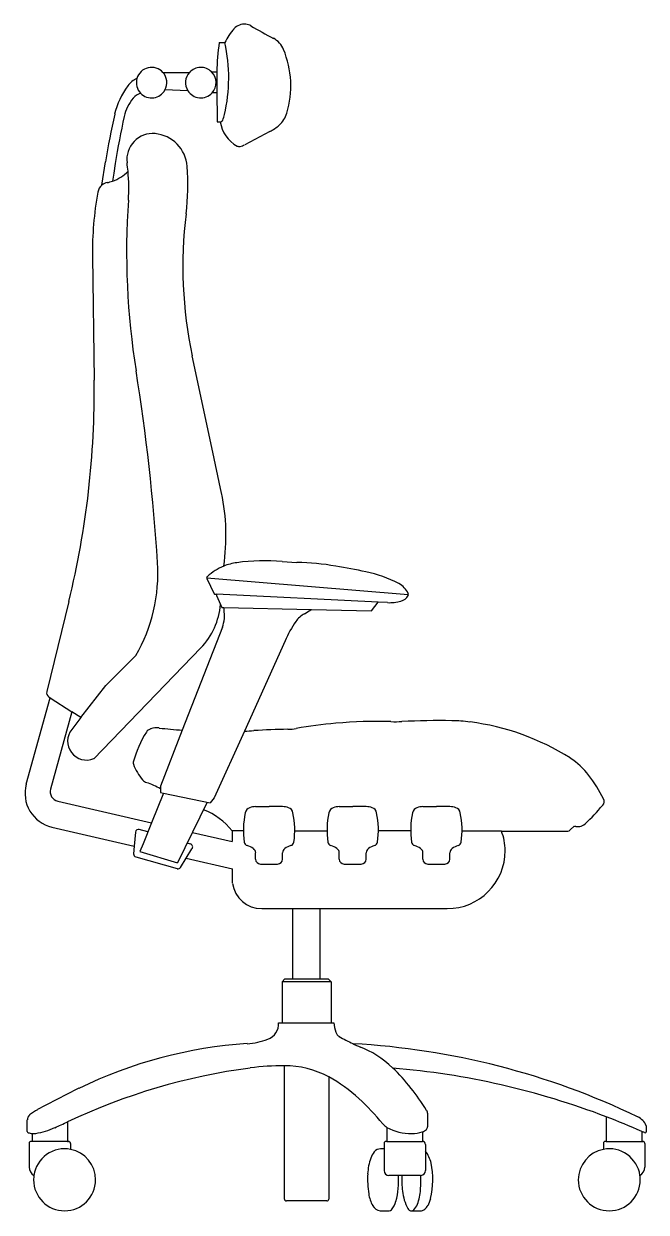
# Model space of a CAD drawing. Header units: millimetres. Extents: x -7 to 626, y -1 to 1206.
import ezdxf

# ---------------------------------------------------------------- set-up
doc = ezdxf.new("R2010")
doc.units = ezdxf.units.MM
doc.layers.add('RHMereo300 - LEFT', color=2, linetype='Continuous')

# ---------------------------------------------------------------- blocks, each defined once
blk = doc.blocks.new('RHMereo300 - LEFT')
at = {"layer": 'RHMereo300 - LEFT'}
for p, q in [((191.8, 1187.2), (197.3, 1187.2)), ((134.5, 1157), (161.6, 1157)), ((183.9, 1157.6), (189.4, 1157.6)), ((189.4, 1157.6), (189.4, 1136.1)), ((159.9, 1138.4), (136.6, 1139.2)), ((189.4, 1136.1), (184.4, 1136.1)), ((189.8, 1106.7), (192.8, 1106.7)), ((243, 1097), (217.6, 1083.5)), ((72.5, 1042.4), (76.2, 1066.1)), ((86.1, 1064.6), (84.5, 1054.7)), ((84.5, 1054.7), (83.2, 1046.5)), ((63, 970.4), (64.6, 844.4)), ((184.2, 776), (164.4, 868.9)), ((194, 729.7), (184.2, 776)), ((255.7, 660), (270.7, 659.2)), ((179, 643.7), (383.9, 626.5)), ((179, 643), (186.7, 627.2)), ((38.9, 619.6), (16.5, 527.9)), ((187.4, 626.9), (189.1, 626.9)), ((353.2, 618.8), (189.1, 626.9)), ((189.1, 626.9), (189.1, 625.5)), ((189.1, 625.5), (193.1, 616.6)), ((193.1, 616.6), (194.5, 613.5)), ((346.6, 610), (353.2, 618.8)), ((362.8, 618.4), (353.2, 618.8)), ((194.5, 613.5), (196.5, 613.5)), ((196.5, 613.5), (285.5, 611.4)), ((196.5, 613.5), (196.5, 611.8)), ((284.7, 610.8), (285.5, 611.4)), ((285.5, 611.4), (346.6, 610)), ((194.9, 593.3), (154.2, 488.9)), ((64.3, 459.8), (173, 572.4)), ((258.6, 579.4), (217.3, 487.9)), ((76.6, 534.2), (107, 564.6)), ((51, 501.5), (76.6, 534.2)), ((-4.4, 433.9), (20, 521.7)), ((18.6, 522.5), (20, 521.7)), ((20, 521.7), (41.9, 507.4)), ((41.9, 507.4), (20.2, 429)), ((51, 501.5), (41.9, 507.4)), ((51, 501.5), (41.8, 489.6)), ((154.2, 488.9), (131.9, 431.8)), ((217.3, 487.9), (186.6, 419.9)), ((135.1, 424.8), (122.9, 394.6)), ((131.9, 431.8), (131.9, 429.2)), ((131.9, 429.2), (131.9, 425.4)), ((131.9, 425.4), (135.1, 424.8)), ((135.1, 424.8), (182.4, 415)), ((27.6, 416.6), (122.9, 394.6)), ((179.6, 415.6), (149.5, 353.9)), ((186.6, 419.9), (182.4, 415)), ((228.7, 411.1), (242.4, 411.1)), ((256.1, 411.1), (242.4, 411.1)), ((313.7, 411.1), (327.4, 411.1)), ((341.1, 411.1), (327.4, 411.1)), ((398.7, 411.1), (412.4, 411.1)), ((426.1, 411.1), (412.4, 411.1)), ((21.5, 390.4), (105.4, 371.1)), ((119.2, 385.4), (110.5, 387.8)), ((122.9, 394.6), (114.3, 373.3)), ((204.9, 386.4), (204.9, 375.6)), ((216.3, 386.4), (204.9, 386.4)), ((386.3, 386.4), (353.5, 386.4)), ((548.4, 387.4), (552.6, 391.2)), ((552.9, 391.3), (554.2, 391.1)), ((106.7, 385.3), (105.4, 371.1)), ((164.6, 384.9), (204.9, 375.6)), ((300.9, 386.3), (268.5, 386.3)), ((478.6, 386.3), (438.5, 386.3)), ((478.6, 386.3), (546, 386.3)), ((105.4, 371.1), (104.7, 363.1)), ((114.3, 373.3), (111.2, 365.6)), ((111.2, 365.6), (149.5, 353.9)), ((158.3, 358.9), (164, 368.3)), ((162.6, 373.1), (159.3, 374.1)), ((228.7, 357.8), (228.7, 364.1)), ((256.1, 357.8), (256.1, 364.1)), ((313.7, 357.8), (313.7, 364.1)), ((341.1, 357.8), (341.1, 364.1)), ((398.7, 357.8), (398.7, 364.1)), ((426.1, 357.8), (426.1, 364.1)), ((106.9, 360), (149.1, 348.1)), ((152.5, 349.4), (158.3, 358.9)), ((158.3, 358.9), (205.3, 348)), ((233.7, 352.8), (251.1, 352.8)), ((318.7, 352.8), (336.1, 352.8)), ((403.7, 352.8), (421.1, 352.8)), ((205.3, 333.2), (205.3, 348)), ((234.9, 307.5), (266.6, 307.5)), ((266.6, 236), (266.6, 307.5)), ((266.6, 307.5), (294.4, 307.5)), ((294.4, 307.5), (423.4, 307.5)), ((294.4, 236), (294.4, 307.5)), ((255.6, 233.2), (258.5, 236)), ((255.6, 233.2), (255.6, 191.6)), ((305.4, 233.2), (255.6, 233.2)), ((258.5, 236), (266.6, 236)), ((266.6, 236), (294.4, 236)), ((294.4, 236), (302.5, 236)), ((302.5, 236), (305.4, 233.2)), ((305.4, 233.2), (305.4, 191.6)), ((252.1, 191.6), (255.6, 191.6)), ((255.6, 191.6), (305.4, 191.6)), ((305.4, 191.6), (308.1, 191.6)), ((258, 12.5), (258, 147.9)), ((303, 136.5), (303, 12.5)), ((403.5, 99.1), (403.5, 85.9)), ((-3.3, 81.2), (-3.3, 92.9)), ((37.6, 91), (37.6, 71)), ((362.2, 85.3), (362.2, 71)), ((585.1, 96), (585.1, 71)), ((625.7, 87), (625.7, 80.6)), ((1.6, 79), (1.6, 71)), ((398.2, 80.8), (398.2, 71)), ((621.1, 81.2), (621.1, 71)), ((-1.5, 69), (-1.5, 45)), ((1.6, 71), (0.6, 71)), ((37.6, 71), (1.6, 71)), ((37.6, 71), (38.6, 71)), ((40.6, 69), (40.6, 62.9)), ((359.2, 63.5), (355.7, 63.5)), ((359.2, 69), (359.2, 63.5)), ((359.2, 63.5), (359.2, 41.4)), ((362.2, 71), (361.2, 71)), ((362.2, 71), (398.2, 71)), ((401.3, 67.9), (401.3, 61.1)), ((401.3, 61.1), (401.3, 41.4)), ((582.1, 69), (582.1, 62.9)), ((585.1, 71), (584.1, 71)), ((585.1, 71), (621.1, 71)), ((621.1, 71), (622.2, 71)), ((624.2, 69), (624.2, 45)), ((373.8, 36.4), (364.2, 36.4)), ((377.3, 36.4), (373.8, 36.4)), ((396.3, 36.4), (377.3, 36.4)), ((301, 10.5), (260, 10.5)), ((355.3, 0.5), (364.3, 0.5)), ((387.2, 0.5), (396, 0.5))]:
    blk.add_line(p, q, dxfattribs=at)
for centre, radius, start, end in [((247.4, 1163.9), 55.2, 137.3136, 155), ((217.4, 1191.5), 14.5, 84.6542, 137.3136), ((217.6, 1193.4), 12.6, 60.0101, 84.6542), ((674.4, 1984.9), 901.3, 240.0101, 241.6742), ((372.3, 1157.6), 182.9, 170.6841, 180), ((40.1, 1151.2), 161.3, 346.7165, 12.9154), ((235.9, 1171.4), 23, 22.7176, 61.6742), ((168.6, 1143.2), 95.9, 343.2891, 22.7176), ((123, 1146.6), 15.5, 42.0737, 163.8939), ((173, 1146.6), 15.5, 45.5826, 137.9263), ((118.3, 1128.8), 24.3, 114.6491, 143.0117), ((123, 1146.6), 15.5, 163.8939, 224.2404), ((123, 1146.6), 15.5, 331.4708, 42.0737), ((173, 1146.6), 15.5, 137.9263, 212.0229), ((173, 1146.6), 15.5, 317.4306, 45.5826), ((159.5, 1097.7), 75.9, 143.0117, 167.2803), ((116.4, 1120.8), 15.7, 106.3605, 140.6326), ((123, 1146.6), 15.5, 224.2404, 331.4708), ((173, 1146.6), 15.5, 212.0229, 317.4306), ((1242.3, 1136.1), 1052.9, 180, 181.5998), ((138.7, 1102.4), 44.6, 140.6326, 167.2803), ((824.8, 947.6), 757.9, 167.2803, 171), ((824.8, 947.6), 747.9, 167.2803, 171), ((148.6, 1125.6), 49.8, 340.0615, 346.7165), ((235.2, 1123.2), 26.4, 311.7054, 343.2891), ((192.8, 1109.6), 2.81, 270, 340.0615), ((225.6, 1111.3), 33.1, 187.9129, 241.6173), ((224.7, 1135), 42.2, 295.8188, 311.7054), ((124.1, 1068.7), 26.2, 84.703, 187.8115), ((123.1, 1058.8), 36.2, 4.2414, 84.703), ((211.9, 1086.1), 4.41, 241.6173, 282.7246), ((208.7, 1100.1), 18.8, 282.7246, 298), ((-86.9, 1039.8), 186.7, 5.1616, 7.8115), ((69.7, 1085.3), 41.1, 289.1811, 315.5725), ((-86.9, 1039.8), 186.7, 356.1059, 5.1616), ((-86, 1043.3), 245.9, 353.0192, 4.2414), ((80.3, 1033.2), 12.1, 130.1734, 169.8557), ((80.3, 1033.2), 12.1, 101.4318, 130.1734), ((69.7, 1085.3), 41.1, 281.4318, 289.1811), ((407.2, 974.7), 344.3, 169.8557, 180.7212), ((864.7, 975), 767.1, 176.1059, 189.0885), ((593.3, 960.1), 438.5, 173.0192, 192), ((-1943.1, 525.8), 2076.4, 3.6777, 9.0885), ((-833.2, 833.1), 897.9, 346.2481, 0.7212), ((-10.3, 686.3), 208.9, 351.4985, 12), ((-38.2, 648.3), 167.6, 330.0277, 3.6777), ((216.8, 604.9), 54.5, 112.0842, 132.9466), ((216.8, 604.9), 54.5, 97.6425, 112.0842), ((237.4, 450.9), 209.9, 85, 97.6425), ((266.2, 400.9), 258.3, 80.1931, 89), ((174.9, -127.3), 794.4, 77.9498, 80.1931), ((181, 643.3), 2.07, 132.9466, 188.761), ((312.5, 517.4), 135.2, 62.8208, 77.9498), ((364.8, 619.2), 20.7, 24.0338, 62.8208), ((120.9, 622.6), 72.4, 316, 355.2546), ((187.3, 627.5), 0.641, 206, 283.3979), ((364.5, 665.5), 47.2, 267.9313, 284.6551), ((373.5, 631.1), 11.6, 284.6551, 331.5978), ((381.6, 626.7), 2.35, 331.5978, 24.0338), ((162.7, 605.3), 34.4, 339.5498, 9.8283), ((200.1, 611.8), 3.67, 180, 189.8283), ((289.8, 585.2), 24.6, 117.5786, 145.1849), ((252.1, 657.4), 56.8, 297.5786, 305), ((363.5, 534), 114.3, 145.1849, 156.6091), ((21.3, 526.7), 5, 166.2481, 237), ((356.6, -8.8), 506.8, 95.256, 99.8437), ((351.7, 44.8), 452.9, 88.1649, 95.256), ((370.6, 633.7), 136.3, 268.1649, 272.8827), ((415.9, -266.4), 764.9, 89.0844, 92.8827), ((425.5, 333.3), 165.1, 82.6654, 89.0844), ((414.6, 248.5), 250.7, 57.7625, 82.6654), ((57, 477.7), 19.3, 142, 292.2307), ((210, 428), 109.4, 147.4512, 164.9617), ((124.5, 482.6), 7.9, 107.8295, 147.4512), ((128.4, 470.4), 20.8, 83.6585, 107.8295), ((194.8, 1068.1), 580.7, 263.6585, 265.9847), ((194.8, 1068.1), 580.7, 272.2217, 273.1745), ((279.2, -452.7), 942.5, 91.0778, 93.1745), ((260.4, 545.8), 56.1, 271.0778, 279.8437), ((509.7, 399.3), 72.3, 36.9887, 57.7625), ((107.7, 455.5), 3.43, 164.9617, 202.2312), ((164, 478.5), 64.3, 202.2312, 218.7974), ((120.6, 443.7), 8.63, 218.7974, 252.6008), ((98.5, 373.1), 65.3, 59.186, 72.6008), ((445.7, 351.2), 152.4, 26.3736, 36.9887), ((29.4, 424.5), 35, 164.5224, 256.9928), ((29.9, 426.3), 10, 164.5224, 256.9928), ((228.9, 392.1), 19, 90.6527, 109.2048), ((255.9, 392.1), 19, 70.7952, 89.3473), ((313.9, 392.1), 19, 90.6527, 109.2048), ((340.9, 392.1), 19, 70.7952, 89.3473), ((398.9, 392.1), 19, 90.6527, 109.2048), ((425.9, 392.1), 19, 70.7952, 89.3473), ((400.4, 566.8), 237.9, 313.3243, 319.5701), ((577.1, 416.3), 5.81, 319.5701, 26.3736), ((152.3, 346.1), 66.2, 37.5024, 69.1731), ((300.9, 387.3), 84.6, 168.0151, 188.2811), ((225, 403.4), 7.04, 109.2048, 168.0151), ((259.8, 403.4), 7.04, 11.9849, 70.7952), ((183.9, 387.3), 84.6, 351.7189, 11.9849), ((385.9, 387.3), 84.6, 168.0151, 188.2811), ((310, 403.4), 7.04, 109.2048, 168.0151), ((344.8, 403.4), 7.04, 11.9849, 70.7952), ((268.9, 387.3), 84.6, 351.7189, 11.9849), ((470.9, 387.3), 84.6, 168.0151, 188.2811), ((395, 403.4), 7.04, 109.2048, 168.0151), ((429.8, 403.4), 7.04, 11.9849, 70.7952), ((353.9, 387.3), 84.6, 351.7189, 11.9849), ((546, 389.5), 3.21, 270, 318.8208), ((556.3, 402.8), 12, 260, 278.4593), ((556.5, 401.3), 10.4, 278.4593, 313.3243), ((221.5, 375.7), 4.35, 188.2811, 252.7711), ((263.3, 375.7), 4.35, 287.2289, 351.7189), ((306.5, 375.7), 4.35, 188.2811, 252.7711), ((348.3, 375.7), 4.35, 287.2289, 351.7189), ((391.5, 375.7), 4.35, 188.2811, 252.7711), ((433.3, 375.7), 4.35, 287.2289, 351.7189), ((428.4, 366.5), 53.9, 360, 21.5257), ((213.5, 350), 22.6, 55.2745, 72.7711), ((223.3, 364.1), 5.48, 0, 55.2745), ((261.6, 364.1), 5.48, 124.7255, 180), ((271.3, 350), 22.6, 107.2289, 124.7255), ((298.5, 350), 22.6, 55.2745, 72.7711), ((308.3, 364.1), 5.48, 0, 55.2745), ((346.6, 364.1), 5.48, 124.7255, 180), ((356.3, 350), 22.6, 107.2289, 124.7255), ((383.5, 350), 22.6, 55.2745, 72.7711), ((393.3, 364.1), 5.48, 0, 55.2745), ((423.4, 366.5), 59, 270, 360), ((431.6, 364.1), 5.48, 124.7255, 180), ((441.3, 350), 22.6, 107.2289, 124.7255), ((233.7, 357.8), 5, 180, 270), ((251.1, 357.8), 5, 270, 0), ((318.7, 357.8), 5, 180, 270), ((336.1, 357.8), 5, 270, 0), ((403.7, 357.8), 5, 180, 270), ((421.1, 357.8), 5, 270, 0), ((234.9, 337.5), 30, 188.3555, 270), ((235.3, 190.6), 16.8, 290.2765, 3.2817), ((375.4, 200.8), 67.9, 187.7913, 196.2257), ((317.3, 183.9), 7.34, 196.2257, 241.9024), ((251, -290.1), 461.5, 93.8333, 115.9491), ((215.2, 244.9), 74.8, 273.8333, 290.2765), ((581.2, 678.3), 567.8, 241.9024, 243.4491), ((285.6, -594.2), 765.6, 64.3541, 86.8682), ((366.6, 248.8), 87.7, 243.4491, 249.0508), ((305.1, -475.6), 626.5, 97.5078, 115.2742), ((258, -118.1), 266, 90.008, 97.5078), ((258, 52.8), 95.1, 61.7529, 90.008), ((302.7, -641.6), 789.8, 69.0533, 85.2566), ((233.5, 7.2), 146.8, 47.0058, 61.7529), ((534.2, -871.9), 1108.6, 115.9491, 118.3911), ((143.7, -89.1), 278.5, 39.7133, 47.0058), ((3.2, 92.9), 6.44, 129.1588, 180), ((31.4, 58.2), 51.2, 118.3911, 129.1588), ((397, 99), 6.57, 0.652, 32.3084), ((-5.3, 150.3), 71.9, 278.5618, 294.7085), ((-579.5, 1398.1), 1445.5, 294.7085, 295.2742), ((369.7, 98.6), 15.3, 219.7133, 240.6411), ((386.6, 128.6), 49.7, 240.6411, 270.7959), ((399.8, 85.9), 3.7, 311.9672, 360), ((302.7, -641.6), 789.8, 66.2257, 69.0533), ((609.2, 79.8), 18, 23.4817, 64.3972), ((-2.1, 81), 1.23, 171.5542, 251.3847), ((2.9, 95.7), 16.7, 251.3847, 265.6071), ((2.9, 95.7), 16.7, 265.6071, 278.5618), ((386.8, 114.2), 35.3, 270.7959, 288.7193), ((394.3, 92.1), 12, 288.7193, 311.9672), ((302.7, -641.6), 789.8, 66.0052, 66.2257), ((624.5, 81.1), 1.25, 242.5599, 323.0847), ((621.7, 83.2), 4.75, 323.0847, 326.898), ((0.6, 69), 2.04, 90, 180), ((34.6, 32), 31.5, 79.0144, 171.8718), ((38.6, 69), 1.99, 0, 90), ((34.6, 32), 31.5, 0, 79.0144), ((366.2, 46.7), 21.8, 141.2044, 160.4818), ((355.7, 55.2), 8.27, 90, 141.2044), ((361.2, 69), 1.98, 90, 180.6841), ((398.2, 67.9), 3.1, 360, 90), ((378.7, 42.9), 29, 11.8359, 38.896), ((588.1, 32), 31.5, 100.9856, 180), ((584.1, 69), 1.99, 90, 180), ((588.1, 32), 31.5, 8.1282, 100.9856), ((622.2, 69), 2.04, 0, 90), ((398.7, 35.2), 56.2, 160.4818, 176.9917), ((326.7, 32), 82.1, 346.7177, 11.8359), ((8.5, 45), 9.97, 180, 239.3046), ((34.6, 32), 31.5, 171.8718, 180), ((440.8, 33), 98.3, 176.9917, 188.9945), ((364.2, 41.4), 5, 180, 270), ((297.5, 30.3), 76.5, 344.6996, 4.5704), ((491.4, 32.3), 114.1, 177.9521, 185.9312), ((396.3, 41.4), 5, 270, 275.496), ((228, 33.4), 168.7, 356.099, 1.0423), ((396.3, 41.4), 5, 275.496, 360), ((614.2, 45), 9.97, 300.6954, 360), ((588.1, 32), 31.5, 0, 8.1282), ((34.6, 32), 31.5, 180, 0), ((588.1, 32), 31.5, 180, 360), ((260, 12.5), 2, 180, 270), ((301, 12.5), 2, 270, 360), ((380.3, 23.5), 37.1, 188.9945, 208.457), ((426, 25.5), 48.3, 185.9312, 208.0598), ((344.9, 25.4), 51.6, 339.3349, 356.099), ((380.3, 19.3), 27.1, 330.6864, 346.7177), ((356.7, 10.7), 10.3, 208.457, 262.3643), ((364.3, 3.8), 3.29, 270, 318.943), ((350.4, 15.9), 21.7, 318.943, 344.6996), ((387.2, 4.9), 4.42, 208.0598, 270), ((387.2, 3.6), 3.15, 270, 315.3625), ((377.6, 13.1), 16.6, 315.3625, 339.3349), ((396, 7.7), 7.18, 270, 310.293), ((391.4, 13.1), 14.3, 310.293, 330.6864)]:
    blk.add_arc(centre, radius, start, end, dxfattribs=at)
for centre, major_axis, ratio, start_param, end_param in [((109.7, 385), (3, 0), 0.985509, 1.291544, 3.054326), ((107.7, 362.9), (3, 0), 0.985509, 3.054326, 4.433136), ((161.8, 370.3), (3, 0), 0.985509, 5.529324, 7.574729), ((149.9, 350.9), (3, 0), 0.985509, 4.433136, 5.742133), ((311.2, -594.5), (0, 766), 0.287408, 6.021934, 6.173593), ((311.2, -594.5), (0, 766), 0.287408, 5.93245, 6.021934), ((311, -594.4), (0, 765.9), 0.28819, 5.855581, 5.932442)]:
    blk.add_ellipse(centre, major_axis=major_axis, ratio=ratio, start_param=start_param, end_param=end_param, dxfattribs=at)

msp = doc.modelspace()

# ---------------------------------------------------------------- block references
msp.add_blockref('RHMereo300 - LEFT', (0, 0))

doc.saveas('drawing.dxf')
